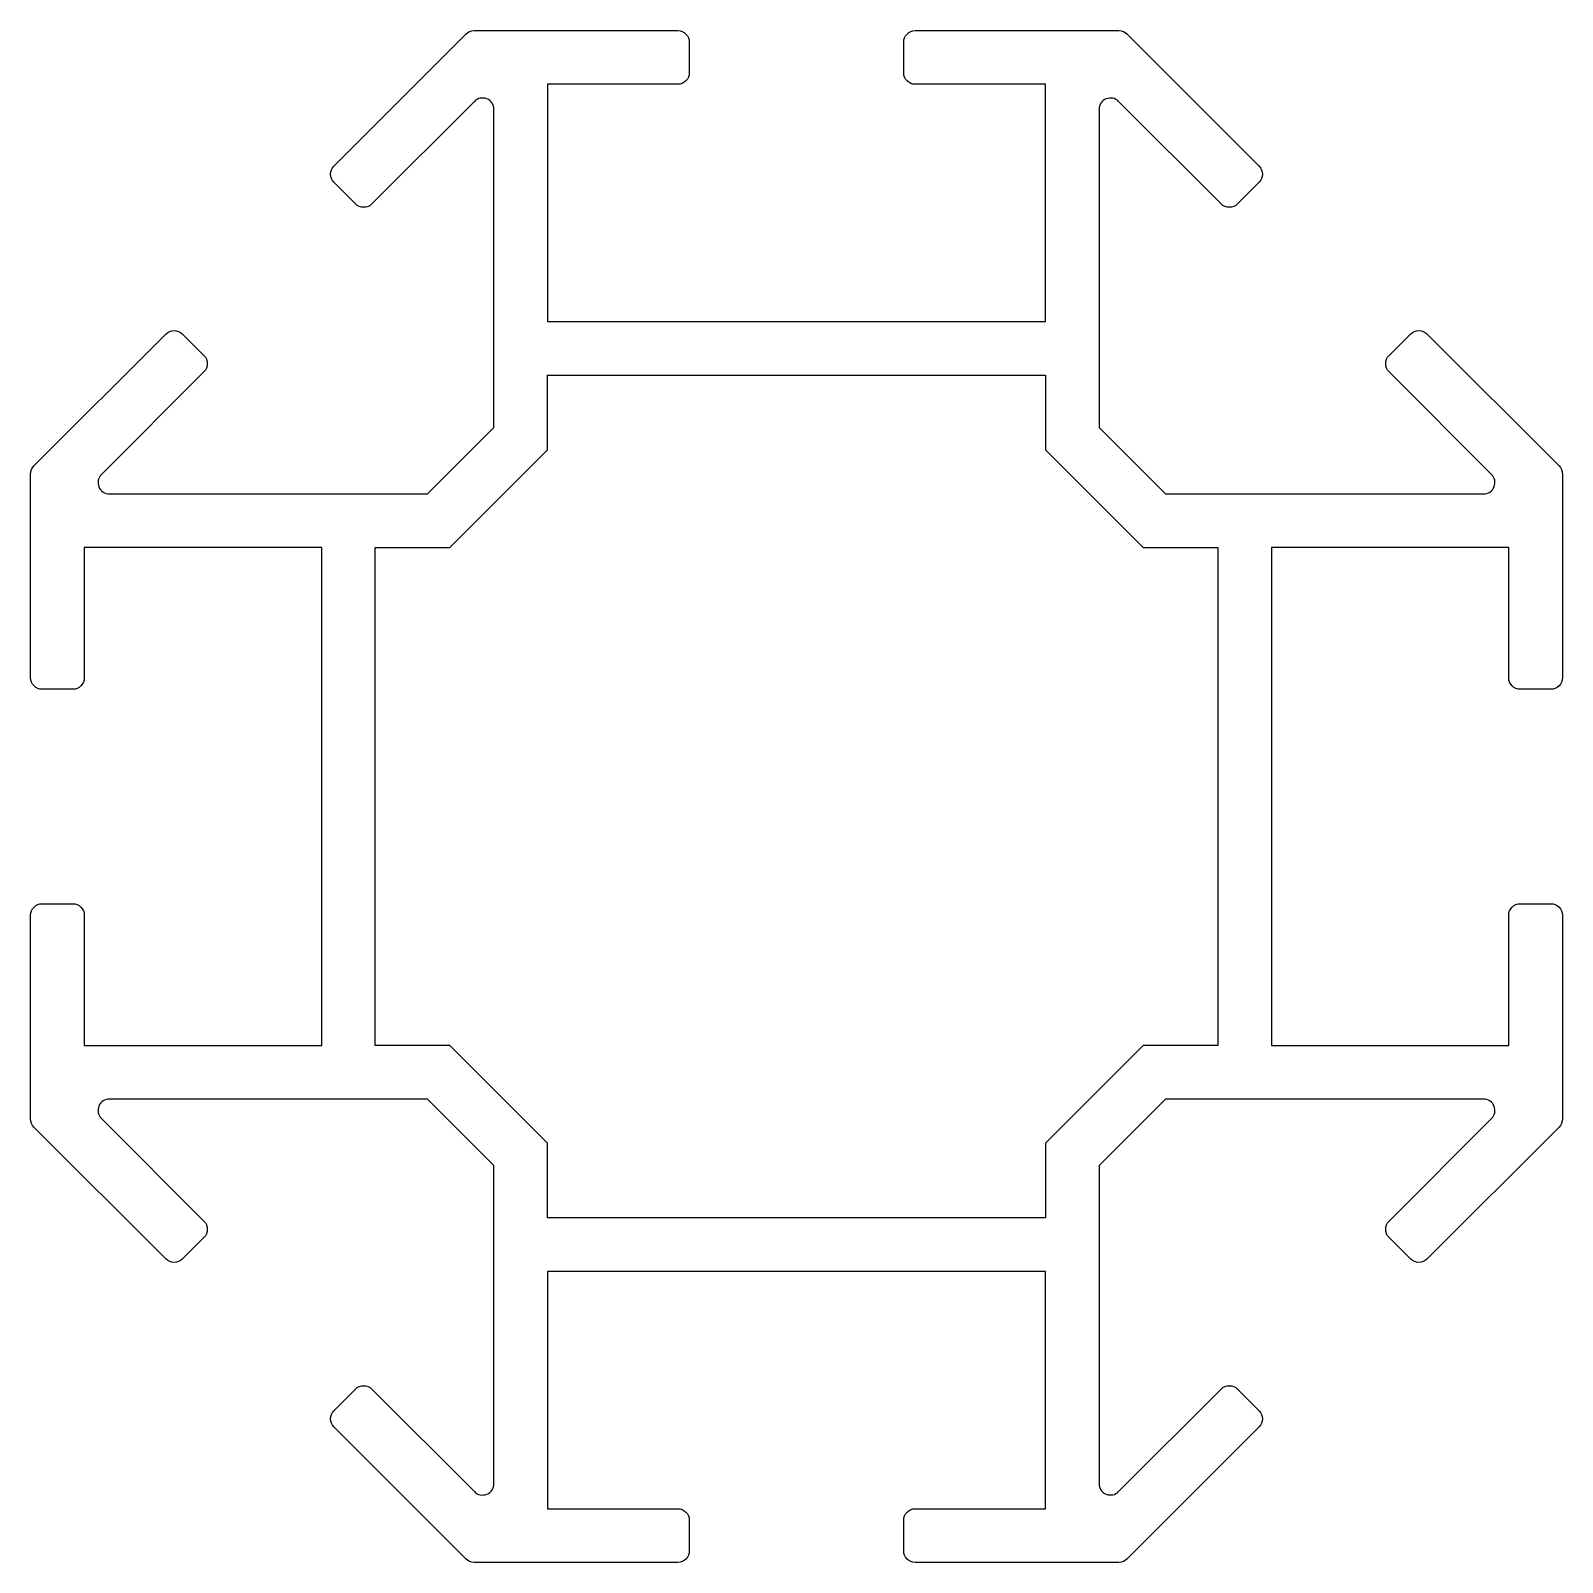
# Model space of a CAD drawing. Extents: x 154 to 194, y 198.6 to 238.6.
import ezdxf

# ---------------------------------------------------------------- set-up
doc = ezdxf.new("R2010")
doc.units = 0
doc.layers.get('0').update_dxf_attribs({"linetype": 'CONTINUOUS'})

msp = doc.modelspace()

# ---------------------------------------------------------------- linework, layer by layer
msp.add_lwpolyline([(180.487, 206.176), (173.987, 206.176), (167.487, 206.176), (167.487, 199.976), (170.887, 199.976, -0.414214), (171.187, 199.676), (171.187, 198.876, -0.414214), (170.887, 198.576), (165.566, 198.576, -0.198912), (165.354, 198.664), (161.906, 202.112, -0.414214), (161.906, 202.536), (162.472, 203.102, -0.414214), (162.896, 203.102), (165.574, 200.423, 0.668179), (166.087, 200.635), (166.087, 208.94), (164.35, 210.676), (156.046, 210.676, 0.668179), (155.834, 210.164), (158.512, 207.486, -0.414214), (158.512, 207.061), (157.946, 206.496, -0.414214), (157.522, 206.496), (154.074, 209.943, -0.198912), (153.987, 210.155), (153.987, 215.476, -0.414214), (154.287, 215.776), (155.087, 215.776, -0.414214), (155.387, 215.476), (155.387, 212.076), (161.587, 212.076), (161.587, 218.576), (161.587, 225.076), (155.387, 225.076), (155.387, 221.676, -0.414214), (155.087, 221.376), (154.287, 221.376, -0.414214), (153.987, 221.676), (153.987, 226.997, -0.198912), (154.074, 227.209), (157.522, 230.656, -0.414214), (157.946, 230.656), (158.512, 230.091, -0.414214), (158.512, 229.667), (155.834, 226.988, 0.668179), (156.046, 226.476), (164.35, 226.476), (166.087, 228.212), (166.087, 236.517, 0.668179), (165.574, 236.729), (162.896, 234.051, -0.414214), (162.472, 234.051), (161.906, 234.616, -0.414214), (161.906, 235.041), (165.354, 238.488, -0.198912), (165.566, 238.576), (170.887, 238.576, -0.414214), (171.187, 238.276), (171.187, 237.476, -0.414214), (170.887, 237.176), (167.487, 237.176), (167.487, 230.976), (173.987, 230.976), (180.487, 230.976), (180.487, 237.176), (177.087, 237.176, -0.414214), (176.787, 237.476), (176.787, 238.276, -0.414214), (177.087, 238.576), (182.407, 238.576, -0.198912), (182.619, 238.488), (186.067, 235.041, -0.414214), (186.067, 234.616), (185.501, 234.051, -0.414214), (185.077, 234.051), (182.399, 236.729, 0.668179), (181.887, 236.517), (181.887, 228.212), (183.623, 226.476), (191.927, 226.476, 0.668179), (192.139, 226.988), (189.461, 229.667, -0.414214), (189.461, 230.091), (190.027, 230.656, -0.414214), (190.451, 230.656), (193.899, 227.209, -0.198912), (193.987, 226.997), (193.987, 221.676, -0.414214), (193.687, 221.376), (192.887, 221.376, -0.414214), (192.587, 221.676), (192.587, 225.076), (186.387, 225.076), (186.387, 218.576), (186.387, 212.076), (192.587, 212.076), (192.587, 215.476, -0.414214), (192.887, 215.776), (193.687, 215.776, -0.414214), (193.987, 215.476), (193.987, 210.155, -0.198912), (193.899, 209.943), (190.451, 206.496, -0.414214), (190.027, 206.496), (189.461, 207.061, -0.414214), (189.461, 207.486), (192.139, 210.164, 0.668179), (191.927, 210.676), (183.623, 210.676), (181.887, 208.94), (181.887, 200.635, 0.668179), (182.399, 200.423), (185.077, 203.102, -0.414214), (185.501, 203.102), (186.067, 202.536, -0.414214), (186.067, 202.112), (182.619, 198.664, -0.198912), (182.407, 198.576), (177.087, 198.576, -0.414214), (176.787, 198.876), (176.787, 199.676, -0.414214), (177.087, 199.976), (180.487, 199.976)], format="xyb", close=True)
msp.add_lwpolyline([(167.487, 209.52), (164.93, 212.076), (162.987, 212.076), (162.987, 225.076), (164.93, 225.076), (167.487, 227.632), (167.487, 229.576), (180.487, 229.576), (180.487, 227.632), (183.043, 225.076), (184.987, 225.076), (184.987, 212.076), (183.043, 212.076), (180.487, 209.52), (180.487, 207.576), (167.487, 207.576)], close=True)

doc.saveas('drawing.dxf')
